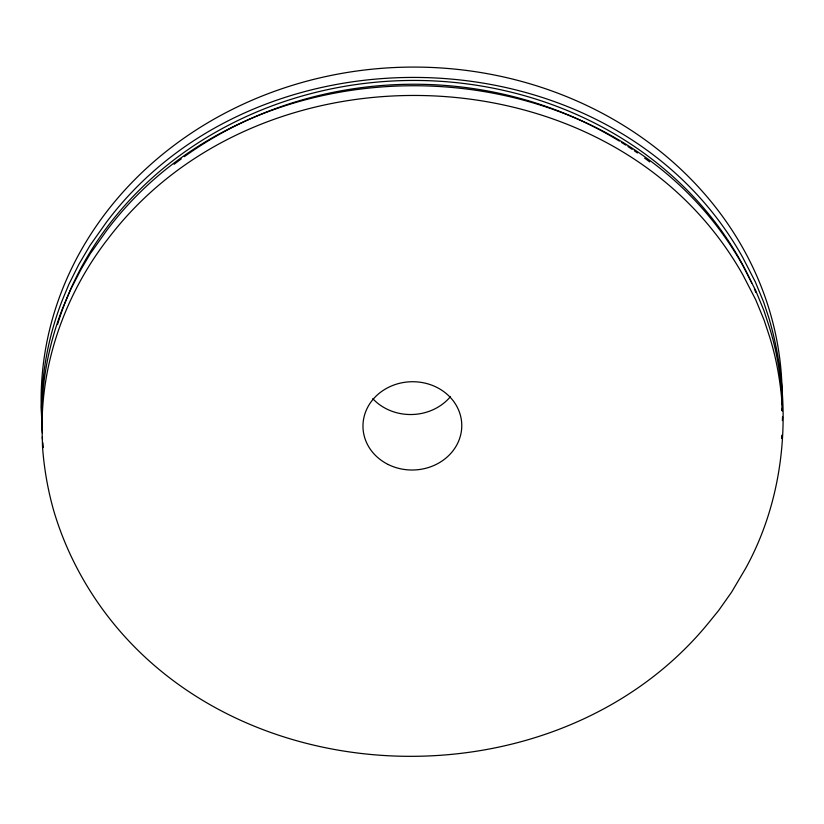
<?xml version="1.0" encoding="UTF-8"?>
<svg xmlns="http://www.w3.org/2000/svg" width="824" height="824" viewBox="0 0 824 824"><rect width="100%" height="100%" fill="white"/><g stroke="black" fill="none" stroke-linecap="round" stroke-linejoin="round"><path stroke-width="1.24" d="M782.213 411.032L782.326 408.56M781.554 438.543L781.708 435.268M782.378 420.59L782.543 416.882M781.945 395.232C780.194 371.933 776.218 348.748 769.153 326.459L763.858 310.421L755.505 290.12L742.733 265.369C615.507 38.975 260.137 25.698 106.636 230.555L90.228 253.771L81.205 269.067L71.019 288.791L62.449 308.701C48.832 344.041 41.437 381.862 41.787 419.776M782.203 404.934C780.452 381.646 776.476 358.45 769.4 336.171L764.106 320.124L755.752 299.833L742.99 275.082C615.765 48.688 260.394 35.411 106.893 240.268L106.028 241.319C65.302 295.023 41.355 361.901 42.034 429.52M42.817 442.642L43.322 447.566M42.271 437.091L42.488 439.254M42.055 428.768L42.477 433.125M57.515 324.532A367.061 327.921 -1.5 0 1 389.433 81.174A367.061 327.921 -1.5 0 1 751.756 283.023M754.362 288.884A367.061 327.921 -1.5 0 1 755.855 292.427M174.142 164.264A364.517 325.645 -1.5 0 1 181.259 158.898M184.349 156.653A364.517 325.645 -1.5 0 1 619.329 141.079M621.502 142.418A364.517 325.645 -1.5 0 1 625.818 145.148M627.95 146.538A364.517 325.645 -1.5 0 1 632.193 149.35M634.305 150.782A364.517 325.645 -1.5 0 1 637.436 152.945M644.646 158.126A364.517 325.645 -1.5 0 1 649.714 161.916M42.22 425.421A370.532 331.021 -1.5 0 1 405.367 67.166A370.532 331.021 -1.5 0 1 781.801 410.321M450.491 396.591A49.409 44.146 -1.5 0 1 372.778 398.662M42.24 389.845L41.458 407.118L42.518 446.804C44.084 468.351 47.782 489.714 53.673 510.509C61.996 538.803 74.366 565.82 90.053 590.798C221.285 799.321 553.841 811.558 708.146 623.408L718.693 610.419L731.661 592.044L745.576 568.488C787.281 492.886 793.007 400.299 768.936 318.136L763.642 302.099L755.278 281.798L742.517 257.047C615.291 30.653 259.921 17.376 106.42 222.233L90.012 245.449L78.692 264.669L68.804 284.496L62.233 300.379C51.129 328.951 44.269 359.243 42.24 389.845M388.217 464.509A49.409 44.146 -1.5 0 0 461.77 425.04A49.409 44.146 -1.5 0 0 387.105 388.063A49.409 44.146 -1.5 0 0 388.217 464.509"/></g></svg>
